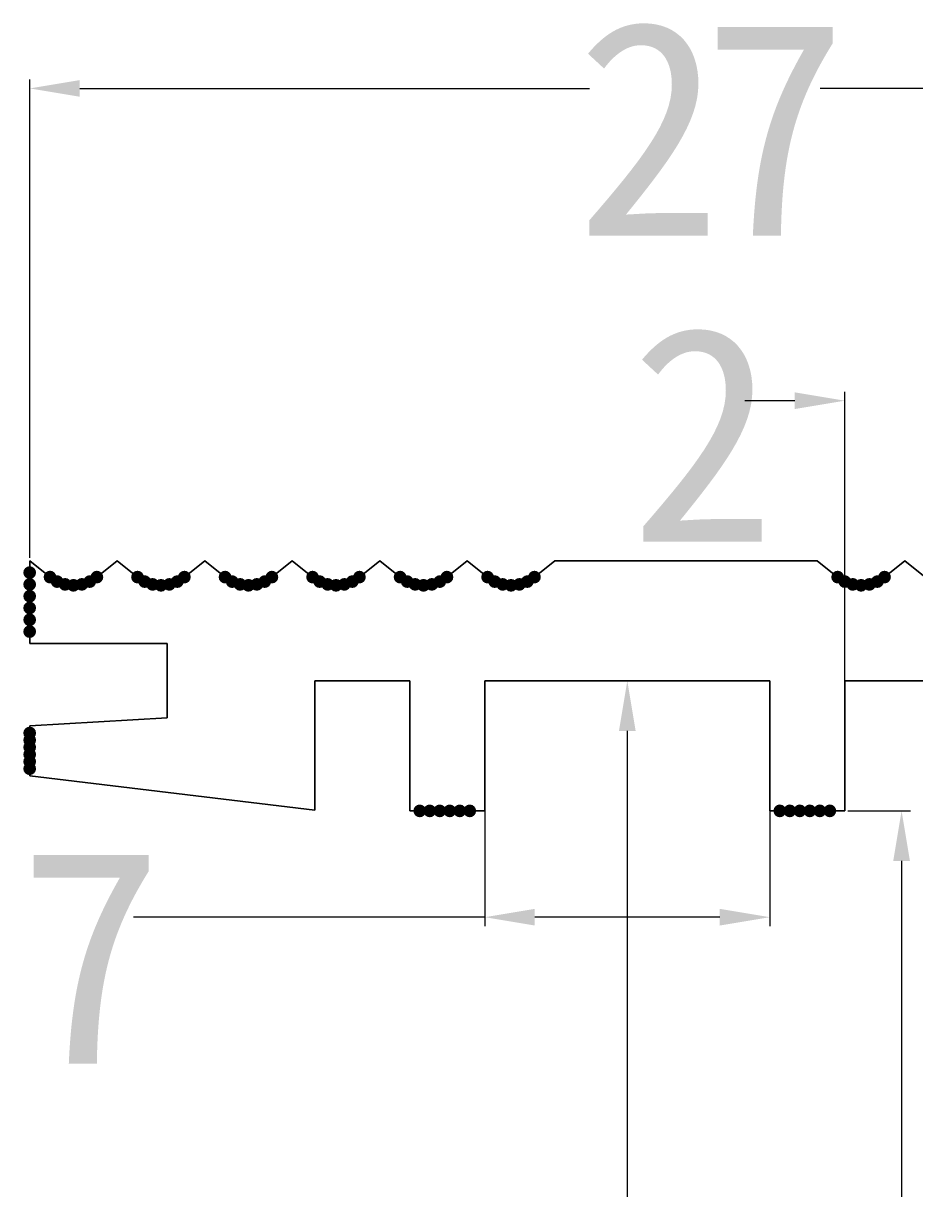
# Model space of a CAD drawing. Header units: millimetres. Extents: x 0 to 588, y 0 to 418.
# Drawn here: x 246.42 to 263.89, y 292.17 to 315.01 of the extents above; entities that cross this region are included whole.
import ezdxf

# ---------------------------------------------------------------- set-up
doc = ezdxf.new("R2010")
doc.units = ezdxf.units.MM

msp = doc.modelspace()

# ---------------------------------------------------------------- hatches: boundary and pattern name
h = msp.add_hatch(color=1)
h.dxf.hatch_style = 2
h.paths.add_polyline_path([(247.522574, 313.900885), (246.542554, 313.737548), (247.522574, 313.574211)])
h = msp.add_hatch(color=1)
h.dxf.hatch_style = 2
h.paths.add_polyline_path([(261.536863, 307.781338), (262.516884, 307.618001), (261.536863, 307.454665)])
h = msp.add_hatch(color=0)
edge = h.paths.add_edge_path()
edge.add_arc((246.542554, 304.247812), 0.125009, 0, 360)
h = msp.add_hatch(color=0)
edge = h.paths.add_edge_path()
edge.add_arc((246.542554, 304.247812), 0.125009, 0, 360)
h = msp.add_hatch(color=0)
edge = h.paths.add_edge_path()
edge.add_arc((246.542554, 304.247812), 0.125009, 0, 360)
h = msp.add_hatch(color=0)
edge = h.paths.add_edge_path()
edge.add_arc((246.940911, 304.160131), 0.125009, 0, 360)
h = msp.add_hatch(color=0)
edge = h.paths.add_edge_path()
edge.add_arc((247.859232, 304.160131), 0.125009, 0, 360)
h = msp.add_hatch(color=0)
edge = h.paths.add_edge_path()
edge.add_arc((247.859232, 304.160131), 0.125009, 0, 360)
h = msp.add_hatch(color=0)
edge = h.paths.add_edge_path()
edge.add_arc((248.655947, 304.160131), 0.125009, 0, 360)
h = msp.add_hatch(color=0)
edge = h.paths.add_edge_path()
edge.add_arc((249.574267, 304.160131), 0.125009, 0, 360)
h = msp.add_hatch(color=0)
edge = h.paths.add_edge_path()
edge.add_arc((249.574267, 304.160131), 0.125009, 0, 360)
h = msp.add_hatch(color=0)
edge = h.paths.add_edge_path()
edge.add_arc((250.370982, 304.160131), 0.125009, 0, 360)
h = msp.add_hatch(color=0)
edge = h.paths.add_edge_path()
edge.add_arc((251.289303, 304.160131), 0.125009, 0, 360)
h = msp.add_hatch(color=0)
edge = h.paths.add_edge_path()
edge.add_arc((251.289303, 304.160131), 0.125009, 0, 360)
h = msp.add_hatch(color=0)
edge = h.paths.add_edge_path()
edge.add_arc((252.086018, 304.160131), 0.125009, 0, 360)
h = msp.add_hatch(color=0)
edge = h.paths.add_edge_path()
edge.add_arc((253.004338, 304.160131), 0.125009, 0, 360)
h = msp.add_hatch(color=0)
edge = h.paths.add_edge_path()
edge.add_arc((253.004338, 304.160131), 0.125009, 0, 360)
h = msp.add_hatch(color=0)
edge = h.paths.add_edge_path()
edge.add_arc((253.801053, 304.160131), 0.125009, 0, 360)
h = msp.add_hatch(color=0)
edge = h.paths.add_edge_path()
edge.add_arc((254.719374, 304.160131), 0.125009, 0, 360)
h = msp.add_hatch(color=0)
edge = h.paths.add_edge_path()
edge.add_arc((254.719374, 304.160131), 0.125009, 0, 360)
h = msp.add_hatch(color=0)
edge = h.paths.add_edge_path()
edge.add_arc((255.516088, 304.160131), 0.125009, 0, 360)
h = msp.add_hatch(color=0)
edge = h.paths.add_edge_path()
edge.add_arc((256.434409, 304.160131), 0.125009, 0, 360)
h = msp.add_hatch(color=0)
edge = h.paths.add_edge_path()
edge.add_arc((256.434409, 304.160131), 0.125009, 0, 360)
h = msp.add_hatch(color=0)
edge = h.paths.add_edge_path()
edge.add_arc((262.37623, 304.160131), 0.125009, 0, 360)
h = msp.add_hatch(color=0)
edge = h.paths.add_edge_path()
edge.add_arc((263.29455, 304.160131), 0.125009, 0, 360)
h = msp.add_hatch(color=0)
edge = h.paths.add_edge_path()
edge.add_arc((263.29455, 304.160131), 0.125009, 0, 360)
h = msp.add_hatch(color=0)
edge = h.paths.add_edge_path()
edge.add_arc((246.542554, 304.016807), 0.125009, 0, 360)
h = msp.add_hatch(color=0)
edge = h.paths.add_edge_path()
edge.add_arc((246.542554, 304.016807), 0.125009, 0, 360)
h = msp.add_hatch(color=0)
edge = h.paths.add_edge_path()
edge.add_arc((246.542554, 304.016807), 0.125009, 0, 360)
h = msp.add_hatch(color=0)
edge = h.paths.add_edge_path()
edge.add_arc((247.08048, 304.072184), 0.125009, 0, 360)
h = msp.add_hatch(color=0)
edge = h.paths.add_edge_path()
edge.add_arc((247.236147, 304.017579), 0.125009, 0, 360)
h = msp.add_hatch(color=0)
edge = h.paths.add_edge_path()
edge.add_arc((247.400072, 303.999066), 0.125009, 0, 360)
h = msp.add_hatch(color=0)
edge = h.paths.add_edge_path()
edge.add_arc((247.563996, 304.017579), 0.125009, 0, 360)
h = msp.add_hatch(color=0)
edge = h.paths.add_edge_path()
edge.add_arc((247.719664, 304.072184), 0.125009, 0, 360)
h = msp.add_hatch(color=0)
edge = h.paths.add_edge_path()
edge.add_arc((248.795515, 304.072184), 0.125009, 0, 360)
h = msp.add_hatch(color=0)
edge = h.paths.add_edge_path()
edge.add_arc((248.951182, 304.017579), 0.125009, 0, 360)
h = msp.add_hatch(color=0)
edge = h.paths.add_edge_path()
edge.add_arc((249.115107, 303.999066), 0.125009, 0, 360)
h = msp.add_hatch(color=0)
edge = h.paths.add_edge_path()
edge.add_arc((249.279032, 304.017579), 0.125009, 0, 360)
h = msp.add_hatch(color=0)
edge = h.paths.add_edge_path()
edge.add_arc((249.434699, 304.072184), 0.125009, 0, 360)
h = msp.add_hatch(color=0)
edge = h.paths.add_edge_path()
edge.add_arc((250.51055, 304.072184), 0.125009, 0, 360)
h = msp.add_hatch(color=0)
edge = h.paths.add_edge_path()
edge.add_arc((250.666218, 304.017579), 0.125009, 0, 360)
h = msp.add_hatch(color=0)
edge = h.paths.add_edge_path()
edge.add_arc((250.830142, 303.999066), 0.125009, 0, 360)
h = msp.add_hatch(color=0)
edge = h.paths.add_edge_path()
edge.add_arc((250.994067, 304.017579), 0.125009, 0, 360)
h = msp.add_hatch(color=0)
edge = h.paths.add_edge_path()
edge.add_arc((251.149734, 304.072184), 0.125009, 0, 360)
h = msp.add_hatch(color=0)
edge = h.paths.add_edge_path()
edge.add_arc((252.225586, 304.072184), 0.125009, 0, 360)
h = msp.add_hatch(color=0)
edge = h.paths.add_edge_path()
edge.add_arc((252.381253, 304.017579), 0.125009, 0, 360)
h = msp.add_hatch(color=0)
edge = h.paths.add_edge_path()
edge.add_arc((252.545178, 303.999066), 0.125009, 0, 360)
h = msp.add_hatch(color=0)
edge = h.paths.add_edge_path()
edge.add_arc((252.709103, 304.017579), 0.125009, 0, 360)
h = msp.add_hatch(color=0)
edge = h.paths.add_edge_path()
edge.add_arc((252.86477, 304.072184), 0.125009, 0, 360)
h = msp.add_hatch(color=0)
edge = h.paths.add_edge_path()
edge.add_arc((253.940621, 304.072184), 0.125009, 0, 360)
h = msp.add_hatch(color=0)
edge = h.paths.add_edge_path()
edge.add_arc((254.096289, 304.017579), 0.125009, 0, 360)
h = msp.add_hatch(color=0)
edge = h.paths.add_edge_path()
edge.add_arc((254.260213, 303.999066), 0.125009, 0, 360)
h = msp.add_hatch(color=0)
edge = h.paths.add_edge_path()
edge.add_arc((254.424138, 304.017579), 0.125009, 0, 360)
h = msp.add_hatch(color=0)
edge = h.paths.add_edge_path()
edge.add_arc((254.579805, 304.072184), 0.125009, 0, 360)
h = msp.add_hatch(color=0)
edge = h.paths.add_edge_path()
edge.add_arc((255.655657, 304.072184), 0.125009, 0, 360)
h = msp.add_hatch(color=0)
edge = h.paths.add_edge_path()
edge.add_arc((255.811324, 304.017579), 0.125009, 0, 360)
h = msp.add_hatch(color=0)
edge = h.paths.add_edge_path()
edge.add_arc((255.975249, 303.999066), 0.125009, 0, 360)
h = msp.add_hatch(color=0)
edge = h.paths.add_edge_path()
edge.add_arc((256.139173, 304.017579), 0.125009, 0, 360)
h = msp.add_hatch(color=0)
edge = h.paths.add_edge_path()
edge.add_arc((256.294841, 304.072184), 0.125009, 0, 360)
h = msp.add_hatch(color=0)
edge = h.paths.add_edge_path()
edge.add_arc((262.515798, 304.072184), 0.125009, 0, 360)
h = msp.add_hatch(color=0)
edge = h.paths.add_edge_path()
edge.add_arc((262.671465, 304.017579), 0.125009, 0, 360)
h = msp.add_hatch(color=0)
edge = h.paths.add_edge_path()
edge.add_arc((262.83539, 303.999066), 0.125009, 0, 360)
h = msp.add_hatch(color=0)
edge = h.paths.add_edge_path()
edge.add_arc((262.999315, 304.017579), 0.125009, 0, 360)
h = msp.add_hatch(color=0)
edge = h.paths.add_edge_path()
edge.add_arc((263.154982, 304.072184), 0.125009, 0, 360)
h = msp.add_hatch(color=0)
edge = h.paths.add_edge_path()
edge.add_arc((246.542554, 303.785803), 0.125009, 0, 360)
h = msp.add_hatch(color=0)
edge = h.paths.add_edge_path()
edge.add_arc((246.542554, 303.785803), 0.125009, 0, 360)
h = msp.add_hatch(color=0)
edge = h.paths.add_edge_path()
edge.add_arc((246.542554, 303.785803), 0.125009, 0, 360)
h = msp.add_hatch(color=0)
edge = h.paths.add_edge_path()
edge.add_arc((246.542554, 303.554798), 0.125009, 0, 360)
h = msp.add_hatch(color=0)
edge = h.paths.add_edge_path()
edge.add_arc((246.542554, 303.554798), 0.125009, 0, 360)
h = msp.add_hatch(color=0)
edge = h.paths.add_edge_path()
edge.add_arc((246.542554, 303.554798), 0.125009, 0, 360)
h = msp.add_hatch(color=0)
edge = h.paths.add_edge_path()
edge.add_arc((246.542554, 303.323793), 0.125009, 0, 360)
h = msp.add_hatch(color=0)
edge = h.paths.add_edge_path()
edge.add_arc((246.542554, 303.323793), 0.125009, 0, 360)
h = msp.add_hatch(color=0)
edge = h.paths.add_edge_path()
edge.add_arc((246.542554, 303.323793), 0.125009, 0, 360)
h = msp.add_hatch(color=0)
edge = h.paths.add_edge_path()
edge.add_arc((246.542554, 303.092788), 0.125009, 0, 360)
h = msp.add_hatch(color=0)
edge = h.paths.add_edge_path()
edge.add_arc((246.542554, 303.092788), 0.125009, 0, 360)
h = msp.add_hatch(color=0)
edge = h.paths.add_edge_path()
edge.add_arc((246.542554, 303.092788), 0.125009, 0, 360)
h = msp.add_hatch(color=1)
h.dxf.hatch_style = 2
h.paths.add_polyline_path([(258.090459, 301.14673), (258.253796, 302.126751), (258.417132, 301.14673)])
h = msp.add_hatch(color=0)
edge = h.paths.add_edge_path()
edge.add_arc((246.542554, 301.104538), 0.125009, 0, 360)
h = msp.add_hatch(color=0)
edge = h.paths.add_edge_path()
edge.add_arc((246.542554, 300.96457), 0.125009, 0, 360)
h = msp.add_hatch(color=0)
edge = h.paths.add_edge_path()
edge.add_arc((246.542554, 300.824602), 0.125009, 0, 360)
h = msp.add_hatch(color=0)
edge = h.paths.add_edge_path()
edge.add_arc((246.542554, 300.684634), 0.125009, 0, 360)
h = msp.add_hatch(color=0)
edge = h.paths.add_edge_path()
edge.add_arc((246.542554, 300.544666), 0.125009, 0, 360)
h = msp.add_hatch(color=0)
edge = h.paths.add_edge_path()
edge.add_arc((246.542554, 300.404698), 0.125009, 0, 360)
h = msp.add_hatch(color=0)
edge = h.paths.add_edge_path()
edge.add_arc((254.186712, 299.578716), 0.125009, 0, 360)
h = msp.add_hatch(color=0)
edge = h.paths.add_edge_path()
edge.add_arc((254.382716, 299.578716), 0.125009, 0, 360)
h = msp.add_hatch(color=0)
edge = h.paths.add_edge_path()
edge.add_arc((254.57872, 299.578716), 0.125009, 0, 360)
h = msp.add_hatch(color=0)
edge = h.paths.add_edge_path()
edge.add_arc((254.774724, 299.578716), 0.125009, 0, 360)
h = msp.add_hatch(color=0)
edge = h.paths.add_edge_path()
edge.add_arc((254.970728, 299.578716), 0.125009, 0, 360)
h = msp.add_hatch(color=0)
edge = h.paths.add_edge_path()
edge.add_arc((255.166732, 299.578716), 0.125009, 0, 360)
h = msp.add_hatch(color=0)
edge = h.paths.add_edge_path()
edge.add_arc((261.242857, 299.578716), 0.125009, 0, 360)
h = msp.add_hatch(color=0)
edge = h.paths.add_edge_path()
edge.add_arc((261.438861, 299.578716), 0.125009, 0, 360)
h = msp.add_hatch(color=0)
edge = h.paths.add_edge_path()
edge.add_arc((261.634865, 299.578716), 0.125009, 0, 360)
h = msp.add_hatch(color=0)
edge = h.paths.add_edge_path()
edge.add_arc((261.830869, 299.578716), 0.125009, 0, 360)
h = msp.add_hatch(color=0)
edge = h.paths.add_edge_path()
edge.add_arc((262.026873, 299.578716), 0.125009, 0, 360)
h = msp.add_hatch(color=0)
edge = h.paths.add_edge_path()
edge.add_arc((262.222877, 299.578716), 0.125009, 0, 360)
h = msp.add_hatch(color=1)
h.dxf.hatch_style = 2
h.paths.add_polyline_path([(263.465785, 298.598678), (263.629122, 299.578698), (263.792459, 298.598678)])
h = msp.add_hatch(color=1)
h.dxf.hatch_style = 2
h.paths.add_polyline_path([(256.440758, 297.658044), (255.460738, 297.494707), (256.440758, 297.331371)])
h = msp.add_hatch(color=1)
h.dxf.hatch_style = 2
h.paths.add_polyline_path([(260.066833, 297.658044), (261.046853, 297.494707), (260.066833, 297.331371)])

# ---------------------------------------------------------------- linework, layer by layer
at = {"color": 1, "lineweight": 0}
for points in [[(246.542554, 304.54005), (246.542554, 313.913951)], [(247.522574, 313.737548), (257.512247, 313.737548)], [(272.02308, 313.737548), (262.033407, 313.737548)], [(262.516884, 300.913976), (262.516884, 307.794405)], [(261.536863, 307.618001), (260.556843, 307.618001)], [(258.192544, 302.126751), (258.077392, 302.126751)], [(258.253796, 301.14673), (258.253796, 239.18468)], [(255.460738, 300.791473), (255.460738, 297.318304)], [(261.046853, 300.791473), (261.046853, 297.318304)], [(262.578135, 299.578698), (263.805526, 299.578698)], [(263.629122, 298.598678), (263.629122, 236.745518)], [(255.460738, 297.494707), (248.579742, 297.494707)], [(260.066833, 297.494707), (256.440758, 297.494707)]]:
    msp.add_lwpolyline(points, dxfattribs=at)
at = {"color": 0, "lineweight": 0}
for points in [[(246.542554, 302.861766), (246.542554, 304.478799)], [(246.542554, 304.478799), (246.940911, 304.160113)], [(246.542554, 304.478799), (246.542554, 302.861766)], [(247.859232, 304.160113), (248.25759, 304.478799)], [(248.25759, 304.478799), (248.655947, 304.160113)], [(249.574267, 304.160113), (249.972625, 304.478799)], [(249.972625, 304.478799), (250.370982, 304.160113)], [(251.289303, 304.160113), (251.68766, 304.478799)], [(251.68766, 304.478799), (252.086018, 304.160113)], [(253.004338, 304.160113), (253.402696, 304.478799)], [(253.402696, 304.478799), (253.801053, 304.160113)], [(254.719374, 304.160113), (255.117731, 304.478799)], [(255.117731, 304.478799), (255.516088, 304.160113)], [(256.434409, 304.160113), (256.832766, 304.478799)], [(256.832766, 304.478799), (261.977873, 304.478799)], [(261.977873, 304.478799), (262.37623, 304.160113)], [(263.29455, 304.160113), (263.692908, 304.478799)], [(263.692908, 304.478799), (264.091265, 304.160113)], [(249.23761, 302.861766), (246.542554, 302.861766)], [(249.23761, 301.399972), (249.23761, 302.861766)], [(253.990708, 302.126751), (252.128669, 302.126751)], [(252.128669, 302.126751), (252.128669, 299.590526)], [(253.990708, 299.578698), (253.990708, 302.126751)], [(261.046853, 302.126751), (255.460738, 302.126751)], [(255.460738, 302.126751), (255.460738, 299.578698)], [(261.046853, 299.578698), (261.046853, 302.126751)], [(264.476924, 302.126751), (262.516884, 302.126751)], [(262.516884, 302.126751), (262.516884, 299.578698)], [(246.542554, 301.244488), (249.23761, 301.399972)], [(246.542554, 300.264712), (246.542554, 301.244488)], [(252.128669, 299.590526), (246.542554, 300.264712)], [(255.460738, 299.578698), (253.990708, 299.578698)], [(262.516884, 299.578698), (261.046853, 299.578698)]]:
    msp.add_lwpolyline(points, close=True, dxfattribs=at)
for points in [[(246.542554, 304.478799), (246.940911, 304.160113)], [(246.542554, 302.861766), (246.542554, 304.478799)], [(246.940911, 304.160113), (246.542554, 304.478799)], [(246.542554, 304.478799), (246.542554, 302.861766)], [(246.542554, 304.478799), (246.542554, 302.861766)], [(246.542554, 304.478799), (246.542554, 302.861766)], [(246.542554, 304.478799), (246.542554, 302.861766)], [(246.542554, 304.478799), (246.542554, 302.861766)], [(246.542554, 304.478799), (246.542554, 302.861766)], [(246.542554, 304.478799), (246.542554, 302.861766), (246.542554, 304.478799), (246.542554, 302.861766)], [(246.542554, 304.478799), (246.542554, 302.861766)], [(246.542554, 304.478799), (246.542554, 302.861766)], [(246.542554, 304.478799), (246.542554, 302.861766)], [(246.542554, 304.478799), (246.542554, 302.861766)], [(246.542554, 304.478799), (246.542554, 302.861766)], [(246.542554, 304.478799), (246.542554, 302.861766), (246.542554, 304.478799), (246.542554, 302.861766)], [(246.542554, 304.478799), (246.542554, 302.861766)], [(246.542554, 304.478799), (246.542554, 302.861766)], [(246.542554, 304.478799), (246.542554, 302.861766)], [(246.542554, 304.478799), (246.542554, 302.861766)], [(246.542554, 304.478799), (246.542554, 302.861766)], [(246.542554, 304.478799), (246.542554, 302.861766)], [(247.859232, 304.160113), (248.25759, 304.478799)], [(248.25759, 304.478799), (247.859232, 304.160113)], [(248.25759, 304.478799), (248.655947, 304.160113)], [(248.655947, 304.160113), (248.25759, 304.478799)], [(249.574267, 304.160113), (249.972625, 304.478799)], [(249.972625, 304.478799), (249.574267, 304.160113)], [(249.972625, 304.478799), (250.370982, 304.160113)], [(250.370982, 304.160113), (249.972625, 304.478799)], [(251.289303, 304.160113), (251.68766, 304.478799)], [(251.68766, 304.478799), (251.289303, 304.160113)], [(251.68766, 304.478799), (252.086018, 304.160113)], [(252.086018, 304.160113), (251.68766, 304.478799)], [(253.004338, 304.160113), (253.402696, 304.478799)], [(253.402696, 304.478799), (253.004338, 304.160113)], [(253.402696, 304.478799), (253.801053, 304.160113)], [(253.801053, 304.160113), (253.402696, 304.478799)], [(254.719374, 304.160113), (255.117731, 304.478799)], [(255.117731, 304.478799), (254.719374, 304.160113)], [(255.117731, 304.478799), (255.516088, 304.160113)], [(255.516088, 304.160113), (255.117731, 304.478799)], [(256.434409, 304.160113), (256.832766, 304.478799)], [(256.832766, 304.478799), (256.434409, 304.160113)], [(256.832766, 304.478799), (261.977873, 304.478799)], [(256.832766, 304.478799), (261.977873, 304.478799)], [(261.977873, 304.478799), (262.37623, 304.160113)], [(262.37623, 304.160113), (261.977873, 304.478799)], [(263.29455, 304.160113), (263.692908, 304.478799)], [(263.692908, 304.478799), (263.29455, 304.160113)], [(263.692908, 304.478799), (264.091265, 304.160113)], [(264.091265, 304.160113), (263.692908, 304.478799)], [(246.940911, 304.160113), (247.046432, 304.089647), (247.159898, 304.039315), (247.278661, 304.009115), (247.400072, 303.999048), (247.521483, 304.009115), (247.640245, 304.039315), (247.753711, 304.089647), (247.859232, 304.160113)], [(246.940911, 304.160113), (247.046432, 304.089647), (247.159898, 304.039315), (247.278661, 304.009115), (247.400072, 303.999048), (247.521483, 304.009115), (247.640245, 304.039315), (247.753711, 304.089647), (247.859232, 304.160113)], [(246.940911, 304.160113), (247.046432, 304.089647), (247.159898, 304.039315), (247.278661, 304.009115), (247.400072, 303.999048), (247.521483, 304.009115), (247.640245, 304.039315), (247.753711, 304.089647), (247.859232, 304.160113)], [(246.940911, 304.160113), (247.046432, 304.089647), (247.159898, 304.039315), (247.278661, 304.009115), (247.400072, 303.999048), (247.521483, 304.009115), (247.640245, 304.039315), (247.753711, 304.089647), (247.859232, 304.160113)], [(246.940911, 304.160113), (247.046432, 304.089647), (247.159898, 304.039315), (247.278661, 304.009115), (247.400072, 303.999048), (247.521483, 304.009115), (247.640245, 304.039315), (247.753711, 304.089647), (247.859232, 304.160113)], [(246.940911, 304.160113), (247.046432, 304.089647), (247.159898, 304.039315), (247.278661, 304.009115), (247.400072, 303.999048), (247.521483, 304.009115), (247.640245, 304.039315), (247.753711, 304.089647), (247.859232, 304.160113)], [(246.940911, 304.160113), (247.046432, 304.089647), (247.159898, 304.039315), (247.278661, 304.009115), (247.400072, 303.999048), (247.521483, 304.009115), (247.640245, 304.039315), (247.753711, 304.089647), (247.859232, 304.160113)], [(246.940911, 304.160113), (247.046432, 304.089647), (247.159898, 304.039315), (247.278661, 304.009115), (247.400072, 303.999048), (247.521483, 304.009115), (247.640245, 304.039315), (247.753711, 304.089647), (247.859232, 304.160113)], [(246.940911, 304.160113), (247.046432, 304.089647), (247.159898, 304.039315), (247.278661, 304.009115), (247.400072, 303.999048), (247.521483, 304.009115), (247.640245, 304.039315), (247.753711, 304.089647), (247.859232, 304.160113)], [(246.940911, 304.160113), (247.046432, 304.089647), (247.159898, 304.039315), (247.278661, 304.009115), (247.400072, 303.999048), (247.521483, 304.009115), (247.640245, 304.039315), (247.753711, 304.089647), (247.859232, 304.160113)], [(248.655947, 304.160113), (248.761468, 304.089647), (248.874933, 304.039315), (248.993696, 304.009115), (249.115107, 303.999048), (249.236518, 304.009115), (249.355281, 304.039315), (249.468747, 304.089647), (249.574267, 304.160113)], [(248.655947, 304.160113), (248.761468, 304.089647), (248.874933, 304.039315), (248.993696, 304.009115), (249.115107, 303.999048), (249.236518, 304.009115), (249.355281, 304.039315), (249.468747, 304.089647), (249.574267, 304.160113)], [(248.655947, 304.160113), (248.761468, 304.089647), (248.874933, 304.039315), (248.993696, 304.009115), (249.115107, 303.999048), (249.236518, 304.009115), (249.355281, 304.039315), (249.468747, 304.089647), (249.574267, 304.160113)], [(248.655947, 304.160113), (248.761468, 304.089647), (248.874933, 304.039315), (248.993696, 304.009115), (249.115107, 303.999048), (249.236518, 304.009115), (249.355281, 304.039315), (249.468747, 304.089647), (249.574267, 304.160113)], [(248.655947, 304.160113), (248.761468, 304.089647), (248.874933, 304.039315), (248.993696, 304.009115), (249.115107, 303.999048), (249.236518, 304.009115), (249.355281, 304.039315), (249.468747, 304.089647), (249.574267, 304.160113)], [(248.655947, 304.160113), (248.761468, 304.089647), (248.874933, 304.039315), (248.993696, 304.009115), (249.115107, 303.999048), (249.236518, 304.009115), (249.355281, 304.039315), (249.468747, 304.089647), (249.574267, 304.160113)], [(248.655947, 304.160113), (248.761468, 304.089647), (248.874933, 304.039315), (248.993696, 304.009115), (249.115107, 303.999048), (249.236518, 304.009115), (249.355281, 304.039315), (249.468747, 304.089647), (249.574267, 304.160113)], [(248.655947, 304.160113), (248.761468, 304.089647), (248.874933, 304.039315), (248.993696, 304.009115), (249.115107, 303.999048), (249.236518, 304.009115), (249.355281, 304.039315), (249.468747, 304.089647), (249.574267, 304.160113)], [(248.655947, 304.160113), (248.761468, 304.089647), (248.874933, 304.039315), (248.993696, 304.009115), (249.115107, 303.999048), (249.236518, 304.009115), (249.355281, 304.039315), (249.468747, 304.089647), (249.574267, 304.160113)], [(248.655947, 304.160113), (248.761468, 304.089647), (248.874933, 304.039315), (248.993696, 304.009115), (249.115107, 303.999048), (249.236518, 304.009115), (249.355281, 304.039315), (249.468747, 304.089647), (249.574267, 304.160113)], [(250.370982, 304.160113), (250.476503, 304.089647), (250.589969, 304.039315), (250.708731, 304.009115), (250.830142, 303.999048), (250.951553, 304.009115), (251.070316, 304.039315), (251.183782, 304.089647), (251.289303, 304.160113)], [(250.370982, 304.160113), (250.476503, 304.089647), (250.589969, 304.039315), (250.708731, 304.009115), (250.830142, 303.999048), (250.951553, 304.009115), (251.070316, 304.039315), (251.183782, 304.089647), (251.289303, 304.160113)], [(250.370982, 304.160113), (250.476503, 304.089647), (250.589969, 304.039315), (250.708731, 304.009115), (250.830142, 303.999048), (250.951553, 304.009115), (251.070316, 304.039315), (251.183782, 304.089647), (251.289303, 304.160113)], [(250.370982, 304.160113), (250.476503, 304.089647), (250.589969, 304.039315), (250.708731, 304.009115), (250.830142, 303.999048), (250.951553, 304.009115), (251.070316, 304.039315), (251.183782, 304.089647), (251.289303, 304.160113)], [(250.370982, 304.160113), (250.476503, 304.089647), (250.589969, 304.039315), (250.708731, 304.009115), (250.830142, 303.999048), (250.951553, 304.009115), (251.070316, 304.039315), (251.183782, 304.089647), (251.289303, 304.160113)], [(250.370982, 304.160113), (250.476503, 304.089647), (250.589969, 304.039315), (250.708731, 304.009115), (250.830142, 303.999048), (250.951553, 304.009115), (251.070316, 304.039315), (251.183782, 304.089647), (251.289303, 304.160113)], [(250.370982, 304.160113), (250.476503, 304.089647), (250.589969, 304.039315), (250.708731, 304.009115), (250.830142, 303.999048), (250.951553, 304.009115), (251.070316, 304.039315), (251.183782, 304.089647), (251.289303, 304.160113)], [(250.370982, 304.160113), (250.476503, 304.089647), (250.589969, 304.039315), (250.708731, 304.009115), (250.830142, 303.999048), (250.951553, 304.009115), (251.070316, 304.039315), (251.183782, 304.089647), (251.289303, 304.160113)], [(250.370982, 304.160113), (250.476503, 304.089647), (250.589969, 304.039315), (250.708731, 304.009115), (250.830142, 303.999048), (250.951553, 304.009115), (251.070316, 304.039315), (251.183782, 304.089647), (251.289303, 304.160113)], [(250.370982, 304.160113), (250.476503, 304.089647), (250.589969, 304.039315), (250.708731, 304.009115), (250.830142, 303.999048), (250.951553, 304.009115), (251.070316, 304.039315), (251.183782, 304.089647), (251.289303, 304.160113)], [(252.086018, 304.160113), (252.191538, 304.089647), (252.305004, 304.039315), (252.423767, 304.009115), (252.545178, 303.999048), (252.666589, 304.009115), (252.785352, 304.039315), (252.898818, 304.089647), (253.004338, 304.160113)], [(252.086018, 304.160113), (252.191538, 304.089647), (252.305004, 304.039315), (252.423767, 304.009115), (252.545178, 303.999048), (252.666589, 304.009115), (252.785352, 304.039315), (252.898818, 304.089647), (253.004338, 304.160113)], [(252.086018, 304.160113), (252.191538, 304.089647), (252.305004, 304.039315), (252.423767, 304.009115), (252.545178, 303.999048), (252.666589, 304.009115), (252.785352, 304.039315), (252.898818, 304.089647), (253.004338, 304.160113)], [(252.086018, 304.160113), (252.191538, 304.089647), (252.305004, 304.039315), (252.423767, 304.009115), (252.545178, 303.999048), (252.666589, 304.009115), (252.785352, 304.039315), (252.898818, 304.089647), (253.004338, 304.160113)], [(252.086018, 304.160113), (252.191538, 304.089647), (252.305004, 304.039315), (252.423767, 304.009115), (252.545178, 303.999048), (252.666589, 304.009115), (252.785352, 304.039315), (252.898818, 304.089647), (253.004338, 304.160113)], [(252.086018, 304.160113), (252.191538, 304.089647), (252.305004, 304.039315), (252.423767, 304.009115), (252.545178, 303.999048), (252.666589, 304.009115), (252.785352, 304.039315), (252.898818, 304.089647), (253.004338, 304.160113)], [(252.086018, 304.160113), (252.191538, 304.089647), (252.305004, 304.039315), (252.423767, 304.009115), (252.545178, 303.999048), (252.666589, 304.009115), (252.785352, 304.039315), (252.898818, 304.089647), (253.004338, 304.160113)], [(252.086018, 304.160113), (252.191538, 304.089647), (252.305004, 304.039315), (252.423767, 304.009115), (252.545178, 303.999048), (252.666589, 304.009115), (252.785352, 304.039315), (252.898818, 304.089647), (253.004338, 304.160113)], [(252.086018, 304.160113), (252.191538, 304.089647), (252.305004, 304.039315), (252.423767, 304.009115), (252.545178, 303.999048), (252.666589, 304.009115), (252.785352, 304.039315), (252.898818, 304.089647), (253.004338, 304.160113)], [(252.086018, 304.160113), (252.191538, 304.089647), (252.305004, 304.039315), (252.423767, 304.009115), (252.545178, 303.999048), (252.666589, 304.009115), (252.785352, 304.039315), (252.898818, 304.089647), (253.004338, 304.160113)], [(253.801053, 304.160113), (253.906574, 304.089647), (254.02004, 304.039315), (254.138802, 304.009115), (254.260213, 303.999048), (254.381624, 304.009115), (254.500387, 304.039315), (254.613853, 304.089647), (254.719374, 304.160113)], [(253.801053, 304.160113), (253.906574, 304.089647), (254.02004, 304.039315), (254.138802, 304.009115), (254.260213, 303.999048), (254.381624, 304.009115), (254.500387, 304.039315), (254.613853, 304.089647), (254.719374, 304.160113)], [(253.801053, 304.160113), (253.906574, 304.089647), (254.02004, 304.039315), (254.138802, 304.009115), (254.260213, 303.999048), (254.381624, 304.009115), (254.500387, 304.039315), (254.613853, 304.089647), (254.719374, 304.160113)], [(253.801053, 304.160113), (253.906574, 304.089647), (254.02004, 304.039315), (254.138802, 304.009115), (254.260213, 303.999048), (254.381624, 304.009115), (254.500387, 304.039315), (254.613853, 304.089647), (254.719374, 304.160113)], [(253.801053, 304.160113), (253.906574, 304.089647), (254.02004, 304.039315), (254.138802, 304.009115), (254.260213, 303.999048), (254.381624, 304.009115), (254.500387, 304.039315), (254.613853, 304.089647), (254.719374, 304.160113)], [(253.801053, 304.160113), (253.906574, 304.089647), (254.02004, 304.039315), (254.138802, 304.009115), (254.260213, 303.999048), (254.381624, 304.009115), (254.500387, 304.039315), (254.613853, 304.089647), (254.719374, 304.160113)], [(253.801053, 304.160113), (253.906574, 304.089647), (254.02004, 304.039315), (254.138802, 304.009115), (254.260213, 303.999048), (254.381624, 304.009115), (254.500387, 304.039315), (254.613853, 304.089647), (254.719374, 304.160113)], [(253.801053, 304.160113), (253.906574, 304.089647), (254.02004, 304.039315), (254.138802, 304.009115), (254.260213, 303.999048), (254.381624, 304.009115), (254.500387, 304.039315), (254.613853, 304.089647), (254.719374, 304.160113)], [(253.801053, 304.160113), (253.906574, 304.089647), (254.02004, 304.039315), (254.138802, 304.009115), (254.260213, 303.999048), (254.381624, 304.009115), (254.500387, 304.039315), (254.613853, 304.089647), (254.719374, 304.160113)], [(253.801053, 304.160113), (253.906574, 304.089647), (254.02004, 304.039315), (254.138802, 304.009115), (254.260213, 303.999048), (254.381624, 304.009115), (254.500387, 304.039315), (254.613853, 304.089647), (254.719374, 304.160113)], [(255.516088, 304.160113), (255.621609, 304.089647), (255.735075, 304.039315), (255.853838, 304.009115), (255.975249, 303.999048), (256.09666, 304.009115), (256.215422, 304.039315), (256.328888, 304.089647), (256.434409, 304.160113)], [(255.516088, 304.160113), (255.621609, 304.089647), (255.735075, 304.039315), (255.853838, 304.009115), (255.975249, 303.999048), (256.09666, 304.009115), (256.215422, 304.039315), (256.328888, 304.089647), (256.434409, 304.160113)], [(255.516088, 304.160113), (255.621609, 304.089647), (255.735075, 304.039315), (255.853838, 304.009115), (255.975249, 303.999048), (256.09666, 304.009115), (256.215422, 304.039315), (256.328888, 304.089647), (256.434409, 304.160113)], [(255.516088, 304.160113), (255.621609, 304.089647), (255.735075, 304.039315), (255.853838, 304.009115), (255.975249, 303.999048), (256.09666, 304.009115), (256.215422, 304.039315), (256.328888, 304.089647), (256.434409, 304.160113)], [(255.516088, 304.160113), (255.621609, 304.089647), (255.735075, 304.039315), (255.853838, 304.009115), (255.975249, 303.999048), (256.09666, 304.009115), (256.215422, 304.039315), (256.328888, 304.089647), (256.434409, 304.160113)], [(255.516088, 304.160113), (255.621609, 304.089647), (255.735075, 304.039315), (255.853838, 304.009115), (255.975249, 303.999048), (256.09666, 304.009115), (256.215422, 304.039315), (256.328888, 304.089647), (256.434409, 304.160113)], [(255.516088, 304.160113), (255.621609, 304.089647), (255.735075, 304.039315), (255.853838, 304.009115), (255.975249, 303.999048), (256.09666, 304.009115), (256.215422, 304.039315), (256.328888, 304.089647), (256.434409, 304.160113)], [(255.516088, 304.160113), (255.621609, 304.089647), (255.735075, 304.039315), (255.853838, 304.009115), (255.975249, 303.999048), (256.09666, 304.009115), (256.215422, 304.039315), (256.328888, 304.089647), (256.434409, 304.160113)], [(255.516088, 304.160113), (255.621609, 304.089647), (255.735075, 304.039315), (255.853838, 304.009115), (255.975249, 303.999048), (256.09666, 304.009115), (256.215422, 304.039315), (256.328888, 304.089647), (256.434409, 304.160113)], [(255.516088, 304.160113), (255.621609, 304.089647), (255.735075, 304.039315), (255.853838, 304.009115), (255.975249, 303.999048), (256.09666, 304.009115), (256.215422, 304.039315), (256.328888, 304.089647), (256.434409, 304.160113)], [(262.37623, 304.160113), (262.481751, 304.089647), (262.595217, 304.039315), (262.713979, 304.009115), (262.83539, 303.999048), (262.956801, 304.009115), (263.075564, 304.039315), (263.18903, 304.089647), (263.29455, 304.160113)], [(262.37623, 304.160113), (262.481751, 304.089647), (262.595217, 304.039315), (262.713979, 304.009115), (262.83539, 303.999048), (262.956801, 304.009115), (263.075564, 304.039315), (263.18903, 304.089647), (263.29455, 304.160113)], [(262.37623, 304.160113), (262.481751, 304.089647), (262.595217, 304.039315), (262.713979, 304.009115), (262.83539, 303.999048), (262.956801, 304.009115), (263.075564, 304.039315), (263.18903, 304.089647), (263.29455, 304.160113)], [(262.37623, 304.160113), (262.481751, 304.089647), (262.595217, 304.039315), (262.713979, 304.009115), (262.83539, 303.999048), (262.956801, 304.009115), (263.075564, 304.039315), (263.18903, 304.089647), (263.29455, 304.160113)], [(262.37623, 304.160113), (262.481751, 304.089647), (262.595217, 304.039315), (262.713979, 304.009115), (262.83539, 303.999048), (262.956801, 304.009115), (263.075564, 304.039315), (263.18903, 304.089647), (263.29455, 304.160113)], [(262.37623, 304.160113), (262.481751, 304.089647), (262.595217, 304.039315), (262.713979, 304.009115), (262.83539, 303.999048), (262.956801, 304.009115), (263.075564, 304.039315), (263.18903, 304.089647), (263.29455, 304.160113)], [(262.37623, 304.160113), (262.481751, 304.089647), (262.595217, 304.039315), (262.713979, 304.009115), (262.83539, 303.999048), (262.956801, 304.009115), (263.075564, 304.039315), (263.18903, 304.089647), (263.29455, 304.160113)], [(262.37623, 304.160113), (262.481751, 304.089647), (262.595217, 304.039315), (262.713979, 304.009115), (262.83539, 303.999048), (262.956801, 304.009115), (263.075564, 304.039315), (263.18903, 304.089647), (263.29455, 304.160113)], [(262.37623, 304.160113), (262.481751, 304.089647), (262.595217, 304.039315), (262.713979, 304.009115), (262.83539, 303.999048), (262.956801, 304.009115), (263.075564, 304.039315), (263.18903, 304.089647), (263.29455, 304.160113)], [(262.37623, 304.160113), (262.481751, 304.089647), (262.595217, 304.039315), (262.713979, 304.009115), (262.83539, 303.999048), (262.956801, 304.009115), (263.075564, 304.039315), (263.18903, 304.089647), (263.29455, 304.160113)], [(249.23761, 302.861766), (246.542554, 302.861766)], [(246.542554, 302.861766), (249.23761, 302.861766)], [(249.23761, 301.399972), (249.23761, 302.861766)], [(249.23761, 302.861766), (249.23761, 301.399972)], [(252.128669, 302.126751), (252.128669, 299.590526)], [(253.990708, 302.126751), (252.128669, 302.126751)], [(252.128669, 302.126751), (252.128669, 299.590526)], [(253.990708, 302.126751), (252.128669, 302.126751)], [(253.990708, 299.578698), (253.990708, 302.126751)], [(253.990708, 299.578698), (253.990708, 302.126751)], [(255.460738, 302.126751), (255.460738, 299.578698)], [(261.046853, 302.126751), (255.460738, 302.126751)], [(255.460738, 302.126751), (255.460738, 299.578698)], [(255.460738, 302.126751), (261.046853, 302.126751)], [(261.046853, 299.578698), (261.046853, 302.126751)], [(261.046853, 299.578698), (261.046853, 302.126751)], [(262.516884, 302.126751), (262.516884, 299.578698)], [(264.476924, 302.126751), (262.516884, 302.126751)], [(262.516884, 302.126751), (262.516884, 299.578698)], [(262.516884, 302.126751), (264.476924, 302.126751)], [(246.542554, 301.244488), (249.23761, 301.399972)], [(249.23761, 301.399972), (246.542554, 301.244488)], [(246.542554, 300.264712), (246.542554, 301.244488)], [(246.542554, 301.244488), (246.542554, 300.264712)], [(246.542554, 301.244488), (246.542554, 300.264712)], [(246.542554, 301.244488), (246.542554, 300.264712)], [(246.542554, 301.244488), (246.542554, 300.264712)], [(246.542554, 301.244488), (246.542554, 300.264712)], [(246.542554, 301.244488), (246.542554, 300.264712)], [(246.542554, 301.244488), (246.542554, 300.264712), (246.542554, 301.244488), (246.542554, 300.264712)], [(252.128669, 299.590526), (246.542554, 300.264712)], [(246.542554, 300.264712), (252.128669, 299.590526)], [(255.460738, 299.578698), (253.990708, 299.578698)], [(255.460738, 299.578698), (253.990708, 299.578698)], [(253.990708, 299.578698), (255.362736, 299.578698)], [(253.990708, 299.578698), (255.362736, 299.578698)], [(253.990708, 299.578698), (255.362736, 299.578698)], [(253.990708, 299.578698), (255.362736, 299.578698)], [(253.990708, 299.578698), (255.362736, 299.578698)], [(253.990708, 299.578698), (255.362736, 299.578698), (253.990708, 299.578698), (255.362736, 299.578698)], [(262.516884, 299.578698), (261.046853, 299.578698)], [(262.516884, 299.578698), (261.046853, 299.578698)], [(261.046853, 299.578698), (262.418882, 299.578698)], [(261.046853, 299.578698), (262.418882, 299.578698)], [(261.046853, 299.578698), (262.418882, 299.578698)], [(261.046853, 299.578698), (262.418882, 299.578698)], [(261.046853, 299.578698), (262.418882, 299.578698)], [(261.046853, 299.578698), (262.418882, 299.578698), (261.046853, 299.578698), (262.418882, 299.578698)]]:
    msp.add_lwpolyline(points, dxfattribs=at)

# ---------------------------------------------------------------- texts
at = {"color": 0, "char_height": 4.206831, "attachment_point": 1}
for s, insert in [('{\\fSimSun|b0|i0|c0;2}', (257.243626, 315.059391)), ('{\\fSimSun|b0|i0|c0;7}', (259.71307, 315.059391)), ('{\\fSimSun|b0|i0|c0;2}', (258.301959, 309.062169)), ('{\\fSimSun|b0|i0|c0;7}', (246.307515, 298.831614))]:
    msp.add_mtext(s, dxfattribs=dict(at, insert=insert))

doc.saveas('drawing.dxf')
